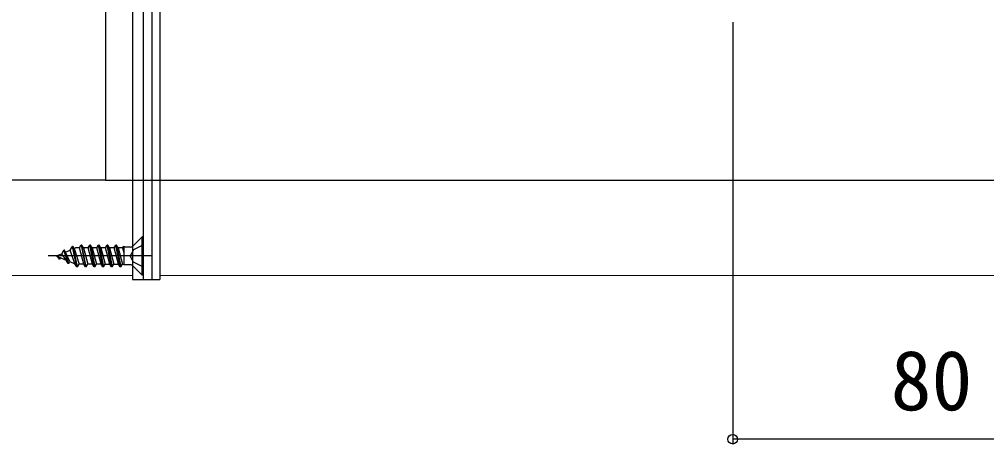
# Model space of a CAD drawing. Units: millimetres, scale not verified. Extents: x -875 to 875, y -1299 to 1292.
# Drawn here: x -160.5 to 16.8, y -1034.5 to -956.5 of the extents above; entities that cross this region are included whole.
import ezdxf
from ezdxf.enums import TextEntityAlignment as Align

# ---------------------------------------------------------------- set-up
doc = ezdxf.new("R2010")
doc.units = ezdxf.units.MM
doc.header["$LTSCALE"] = 8
doc.layers.add('0-5_YKK_12', color=2, linetype='Continuous', lineweight=18)
for name, color, linetype in [('0-6_YKK_13', 4, 'Continuous'), ('0-8_YKK_D', 6, 'Continuous'), ('0-A_YSS_K', 3, 'Continuous')]:
    doc.layers.add(name, color=color, linetype=linetype)
doc.styles.add('ＭＳ ゴシック', font='')
doc.styles.get('ＭＳ ゴシック').set_extended_font_data('MS Gothic')

msp = doc.modelspace()

# ---------------------------------------------------------------- linework, layer by layer
at = {"layer": '0-5_YKK_12'}
for p, q in [((-139.743, -803.453), (-139.743, -1003.453)), ((-134.743, -803.453), (-134.743, -1003.453)), ((-139.743, -1003.453), (-314.743, -1003.453)), ((675.257, -1003.453), (-134.743, -1003.453))]:
    msp.add_line(p, q, dxfattribs=at)
at = {"layer": '0-6_YKK_13'}
for p, q in [((-136.243, -802.753), (-136.243, -1004.153)), ((-134.743, -802.753), (-134.743, -1004.153)), ((-137.993, -1003.353), (-137.993, -996.353)), ((-137.743, -1003.353), (-137.743, -996.353)), ((-151.161, -998.783), (-150.768, -998.103)), ((-149.973, -1001.853), (-150.768, -998.103)), ((-150.668, -998.103), (-150.768, -998.103)), ((-149.873, -1001.853), (-150.668, -998.103)), ((-150.446, -998.487), (-150.668, -998.103)), ((-149.481, -998.378), (-149.178, -997.853)), ((-149.178, -997.853), (-148.383, -1001.853)), ((-149.078, -997.853), (-149.178, -997.853)), ((-148.775, -998.378), (-149.078, -997.853)), ((-148.283, -1001.853), (-149.078, -997.853)), ((-147.891, -998.378), (-147.588, -997.853)), ((-147.488, -997.853), (-147.588, -997.853)), ((-146.793, -1001.853), (-147.588, -997.853)), ((-147.185, -998.378), (-147.488, -997.853)), ((-147.488, -997.853), (-146.693, -1001.853)), ((-146.301, -998.378), (-145.998, -997.853)), ((-145.898, -997.853), (-145.998, -997.853)), ((-145.203, -1001.853), (-145.998, -997.853)), ((-145.595, -998.378), (-145.898, -997.853)), ((-145.898, -997.853), (-145.103, -1001.853)), ((-144.711, -998.378), (-144.408, -997.853)), ((-143.613, -1001.853), (-144.408, -997.853)), ((-144.308, -997.853), (-144.408, -997.853)), ((-144.005, -998.378), (-144.308, -997.853)), ((-144.308, -997.853), (-143.513, -1001.853)), ((-143.121, -998.378), (-142.818, -997.853)), ((-142.023, -1001.853), (-142.818, -997.853)), ((-142.718, -997.853), (-142.818, -997.853)), ((-142.415, -998.378), (-142.718, -997.853)), ((-142.718, -997.853), (-141.923, -1001.853)), ((-141.531, -998.378), (-141.331, -998.03)), ((-141.331, -998.03), (-141.331, -1001.488)), ((-140.189, -998.218), (-141.331, -998.218)), ((-139.743, -998.103), (-139.743, -1001.603)), ((-137.743, -997.803), (-139.558, -998.708)), ((-136.243, -999.853), (-155.238, -999.853)), ((-153.743, -999.853), (-152.719, -999.429)), ((-153.743, -999.853), (-151.94, -1000.6)), ((-153.153, -1000.453), (-153.423, -999.985)), ((-152.719, -999.429), (-152.358, -998.803)), ((-151.94, -1000.6), (-152.719, -999.429)), ((-152.258, -998.803), (-152.358, -998.803)), ((-152.055, -999.154), (-152.258, -998.803)), ((-151.463, -1001.253), (-152.258, -998.803)), ((-152.055, -999.154), (-151.161, -998.783)), ((-151.251, -1000.885), (-152.055, -999.154)), ((-150.306, -1001.277), (-151.161, -998.783)), ((-150.446, -998.487), (-150.182, -998.378)), ((-150.446, -998.487), (-149.57, -1001.328)), ((-149.481, -998.378), (-150.182, -998.378)), ((-148.686, -1001.328), (-149.481, -998.378)), ((-148.775, -998.378), (-147.98, -1001.328)), ((-147.891, -998.378), (-148.775, -998.378)), ((-147.096, -1001.328), (-147.891, -998.378)), ((-147.185, -998.378), (-146.39, -1001.328)), ((-146.301, -998.378), (-147.185, -998.378)), ((-145.506, -1001.328), (-146.301, -998.378)), ((-144.711, -998.378), (-145.595, -998.378)), ((-145.595, -998.378), (-144.8, -1001.328)), ((-143.916, -1001.328), (-144.711, -998.378)), ((-144.005, -998.378), (-143.21, -1001.328)), ((-143.121, -998.378), (-144.005, -998.378)), ((-142.326, -1001.328), (-143.121, -998.378)), ((-142.415, -998.378), (-141.62, -1001.328)), ((-141.531, -998.378), (-142.415, -998.378)), ((-141.331, -999.122), (-141.531, -998.378)), ((-139.558, -998.708), (-140.167, -999.853)), ((-153.053, -1000.453), (-153.153, -1000.453)), ((-153.053, -1000.453), (-152.907, -1000.199)), ((-151.563, -1001.253), (-151.94, -1000.6)), ((-151.463, -1001.253), (-151.251, -1000.885)), ((-151.251, -1000.885), (-150.306, -1001.277)), ((-149.973, -1001.853), (-150.306, -1001.277)), ((-149.873, -1001.853), (-149.57, -1001.328)), ((-148.686, -1001.328), (-149.57, -1001.328)), ((-148.383, -1001.853), (-148.686, -1001.328)), ((-148.283, -1001.853), (-147.98, -1001.328)), ((-147.096, -1001.328), (-147.98, -1001.328)), ((-146.793, -1001.853), (-147.096, -1001.328)), ((-146.693, -1001.853), (-146.39, -1001.328)), ((-145.506, -1001.328), (-146.39, -1001.328)), ((-145.203, -1001.853), (-145.506, -1001.328)), ((-145.103, -1001.853), (-144.8, -1001.328)), ((-144.8, -1001.328), (-143.916, -1001.328)), ((-143.613, -1001.853), (-143.916, -1001.328)), ((-143.513, -1001.853), (-143.21, -1001.328)), ((-143.21, -1001.328), (-142.326, -1001.328)), ((-142.023, -1001.853), (-142.326, -1001.328)), ((-141.923, -1001.853), (-141.62, -1001.328)), ((-141.62, -1001.328), (-141.331, -1001.328)), ((-140.189, -1001.488), (-141.331, -1001.488)), ((-137.993, -1003.353), (-139.624, -1001.722)), ((-149.873, -1001.853), (-149.973, -1001.853)), ((-148.283, -1001.853), (-148.383, -1001.853)), ((-146.693, -1001.853), (-146.793, -1001.853)), ((-145.103, -1001.853), (-145.203, -1001.853)), ((-143.513, -1001.853), (-143.613, -1001.853)), ((-141.923, -1001.853), (-142.023, -1001.853)), ((-137.743, -1003.353), (-137.993, -1003.353)), ((-138.243, -1004.153), (-134.743, -1004.153))]:
    msp.add_line(p, q, dxfattribs=at)
msp.add_lwpolyline([(-139.743, -1004.153), (-137.743, -1004.153), (-137.743, -802.753), (-139.743, -802.753)], close=True, dxfattribs=at)
for points in [[(-137.743, -996.353), (-137.993, -996.353), (-139.624, -997.984)], [(-151.463, -1001.253), (-151.563, -1001.253), (-152.358, -998.803)], [(-137.743, -1001.903), (-139.558, -1000.998), (-140.167, -999.853)]]:
    msp.add_lwpolyline(points, dxfattribs=at)
for centre, start, end in [((-140.189, -997.418), 270, 315), ((-140.189, -1002.288), 45, 90)]:
    msp.add_arc(centre, 0.8, start, end, dxfattribs=at)
at = {"layer": '0-8_YKK_D'}
for p, q in [((-29.743, -956.953), (-29.743, -1034.453)), ((50.257, -1033.453), (-29.743, -1033.453))]:
    msp.add_line(p, q, dxfattribs=at)
msp.add_circle((-29.743, -1033.453), 0.875, dxfattribs=at)
at = {"layer": '0-A_YSS_K'}
for p, q in [((-144.743, -820.953), (-144.743, -985.953)), ((-144.743, -985.953), (-314.743, -985.953)), ((-144.743, -985.953), (690.257, -985.953))]:
    msp.add_line(p, q, dxfattribs=at)

# ---------------------------------------------------------------- texts
at = {"layer": '0-8_YKK_D', "style": 'ＭＳ ゴシック'}
msp.add_text('80', height=11, dxfattribs=at).set_placement((-0.78, -1031.453), align=Align.BOTTOM_LEFT)

doc.saveas('drawing.dxf')
